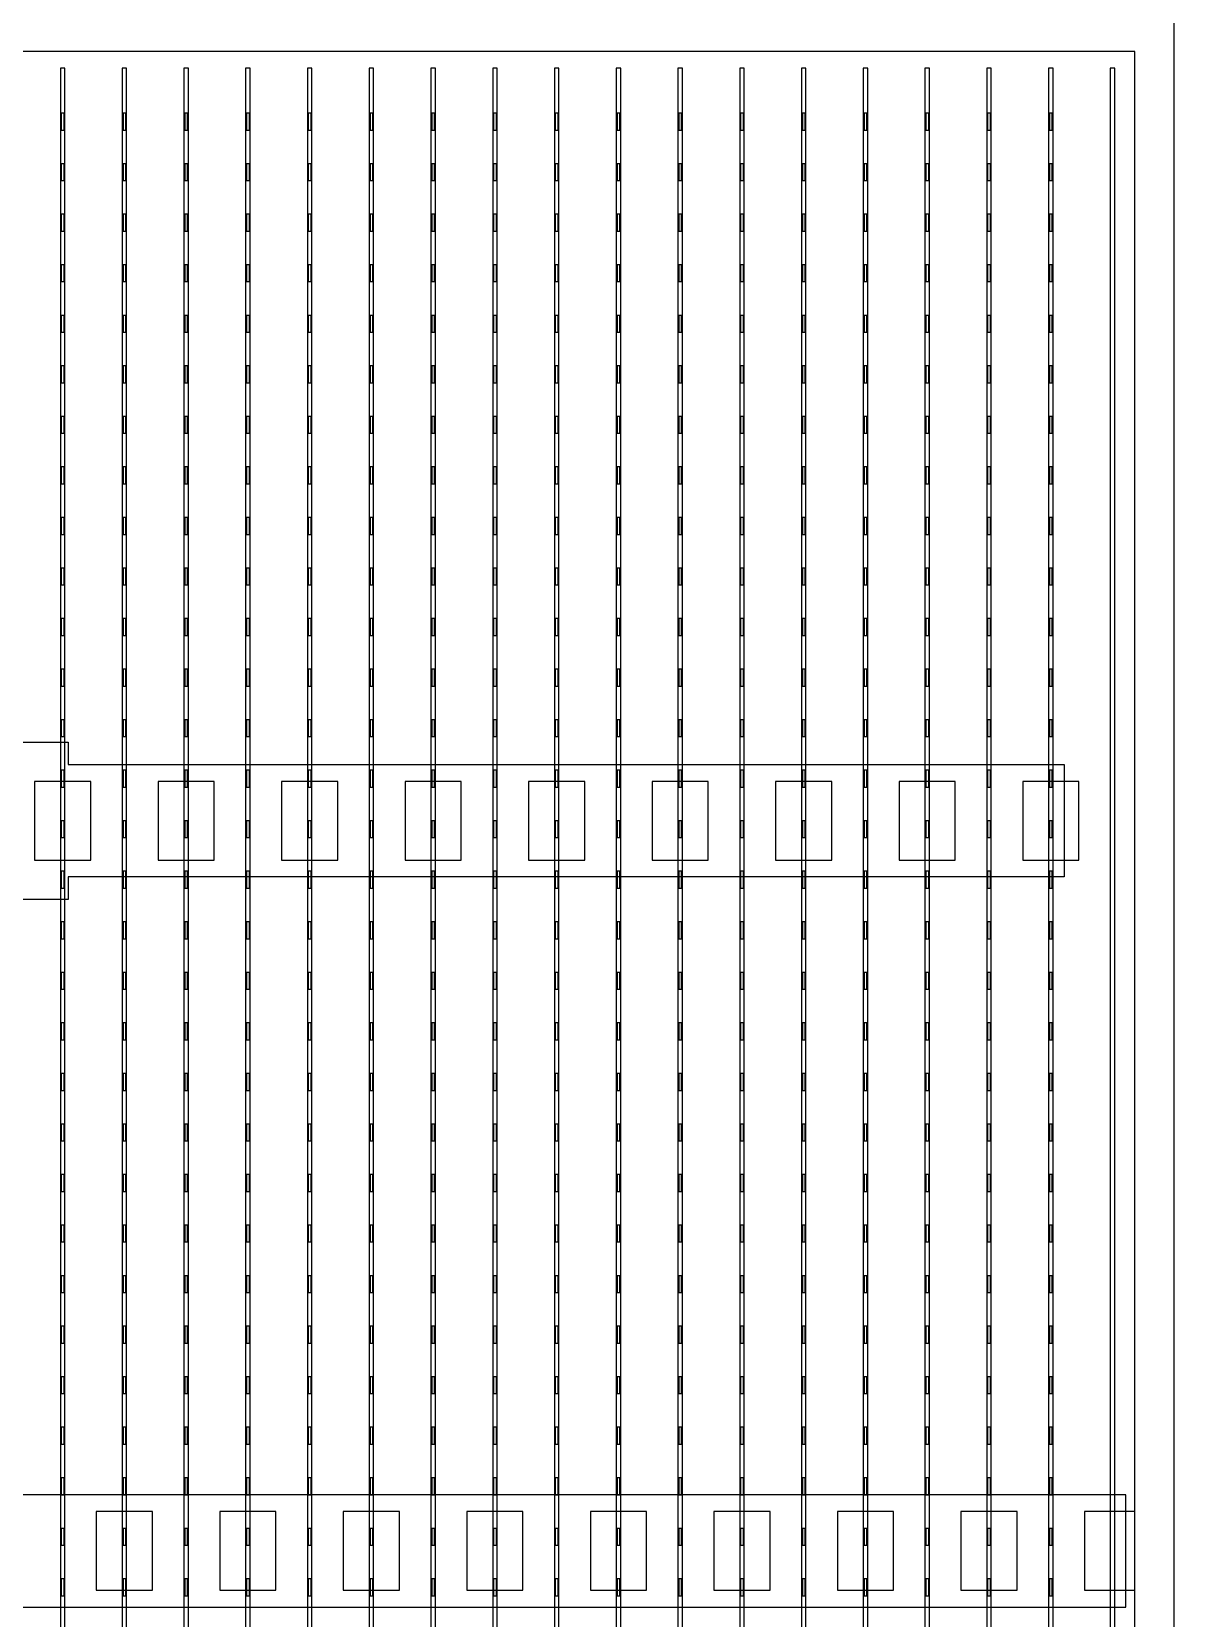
# Model space of a CAD drawing. Header units: millimetres. Extents: x -18 to 142, y -7 to 153.
# Drawn here: x 114.7 to 124.87, y 6.1 to 20.22 of the extents above; entities that cross this region are included whole.
import ezdxf

# ---------------------------------------------------------------- set-up
doc = ezdxf.new("R2010")
doc.units = ezdxf.units.MM
for name, color, linetype in [('BUSBARS', 3, 'Continuous'), ('CELLS', 5, 'Continuous'), ('CONTACT_PADS', 2, 'Continuous'), ('DICING', 4, 'Continuous'), ('FINGERS', 1, 'Continuous'), ('INSULATION', 2, 'Continuous')]:
    doc.layers.add(name, color=color, linetype=linetype)

msp = doc.modelspace()

# ---------------------------------------------------------------- linework, layer by layer
at = {"layer": 'BUSBARS'}
for points in [[(123.89, 13.7), (123.89, 12.7), (115.02, 12.7), (115.02, 12.5), (113.82, 12.5), (113.82, 12.7), (104.95, 12.7), (104.95, 13.7), (113.82, 13.7), (113.82, 13.9), (115.02, 13.9), (115.02, 13.7), (123.89, 13.7)], [(124.44, 6.2), (124.44, 7.2), (104.4, 7.2), (104.4, 6.2), (124.44, 6.2)]]:
    msp.add_lwpolyline(points, close=True, dxfattribs=at)
at = {"layer": 'CELLS'}
msp.add_lwpolyline([(124.87, -0.5), (124.87, 20.4), (103.97, 20.4), (103.97, -0.5), (124.87, -0.5)], close=True, dxfattribs=at)
at = {"layer": 'CONTACT_PADS'}
for points in [[(114.983, 19.35), (114.983, 19.5), (114.958, 19.5), (114.958, 19.35), (114.983, 19.35)], [(115.533, 19.35), (115.533, 19.5), (115.508, 19.5), (115.508, 19.35), (115.533, 19.35)], [(116.083, 19.35), (116.083, 19.5), (116.058, 19.5), (116.058, 19.35), (116.083, 19.35)], [(116.633, 19.35), (116.633, 19.5), (116.608, 19.5), (116.608, 19.35), (116.633, 19.35)], [(117.183, 19.35), (117.183, 19.5), (117.158, 19.5), (117.158, 19.35), (117.183, 19.35)], [(117.733, 19.35), (117.733, 19.5), (117.708, 19.5), (117.708, 19.35), (117.733, 19.35)], [(118.283, 19.35), (118.283, 19.5), (118.258, 19.5), (118.258, 19.35), (118.283, 19.35)], [(118.833, 19.35), (118.833, 19.5), (118.808, 19.5), (118.808, 19.35), (118.833, 19.35)], [(119.383, 19.35), (119.383, 19.5), (119.358, 19.5), (119.358, 19.35), (119.383, 19.35)], [(119.933, 19.35), (119.933, 19.5), (119.908, 19.5), (119.908, 19.35), (119.933, 19.35)], [(120.483, 19.35), (120.483, 19.5), (120.458, 19.5), (120.458, 19.35), (120.483, 19.35)], [(121.033, 19.35), (121.033, 19.5), (121.008, 19.5), (121.008, 19.35), (121.033, 19.35)], [(121.583, 19.35), (121.583, 19.5), (121.558, 19.5), (121.558, 19.35), (121.583, 19.35)], [(122.133, 19.35), (122.133, 19.5), (122.108, 19.5), (122.108, 19.35), (122.133, 19.35)], [(122.683, 19.35), (122.683, 19.5), (122.658, 19.5), (122.658, 19.35), (122.683, 19.35)], [(123.233, 19.35), (123.233, 19.5), (123.208, 19.5), (123.208, 19.35), (123.233, 19.35)], [(123.783, 19.35), (123.783, 19.5), (123.758, 19.5), (123.758, 19.35), (123.783, 19.35)], [(114.983, 18.9), (114.983, 19.05), (114.958, 19.05), (114.958, 18.9), (114.983, 18.9)], [(115.533, 18.9), (115.533, 19.05), (115.508, 19.05), (115.508, 18.9), (115.533, 18.9)], [(116.083, 18.9), (116.083, 19.05), (116.058, 19.05), (116.058, 18.9), (116.083, 18.9)], [(116.633, 18.9), (116.633, 19.05), (116.608, 19.05), (116.608, 18.9), (116.633, 18.9)], [(117.183, 18.9), (117.183, 19.05), (117.158, 19.05), (117.158, 18.9), (117.183, 18.9)], [(117.733, 18.9), (117.733, 19.05), (117.708, 19.05), (117.708, 18.9), (117.733, 18.9)], [(118.283, 18.9), (118.283, 19.05), (118.258, 19.05), (118.258, 18.9), (118.283, 18.9)], [(118.833, 18.9), (118.833, 19.05), (118.808, 19.05), (118.808, 18.9), (118.833, 18.9)], [(119.383, 18.9), (119.383, 19.05), (119.358, 19.05), (119.358, 18.9), (119.383, 18.9)], [(119.933, 18.9), (119.933, 19.05), (119.908, 19.05), (119.908, 18.9), (119.933, 18.9)], [(120.483, 18.9), (120.483, 19.05), (120.458, 19.05), (120.458, 18.9), (120.483, 18.9)], [(121.033, 18.9), (121.033, 19.05), (121.008, 19.05), (121.008, 18.9), (121.033, 18.9)], [(121.583, 18.9), (121.583, 19.05), (121.558, 19.05), (121.558, 18.9), (121.583, 18.9)], [(122.133, 18.9), (122.133, 19.05), (122.108, 19.05), (122.108, 18.9), (122.133, 18.9)], [(122.683, 18.9), (122.683, 19.05), (122.658, 19.05), (122.658, 18.9), (122.683, 18.9)], [(123.233, 18.9), (123.233, 19.05), (123.208, 19.05), (123.208, 18.9), (123.233, 18.9)], [(123.783, 18.9), (123.783, 19.05), (123.758, 19.05), (123.758, 18.9), (123.783, 18.9)], [(114.983, 18.45), (114.983, 18.6), (114.958, 18.6), (114.958, 18.45), (114.983, 18.45)], [(115.533, 18.45), (115.533, 18.6), (115.508, 18.6), (115.508, 18.45), (115.533, 18.45)], [(116.083, 18.45), (116.083, 18.6), (116.058, 18.6), (116.058, 18.45), (116.083, 18.45)], [(116.633, 18.45), (116.633, 18.6), (116.608, 18.6), (116.608, 18.45), (116.633, 18.45)], [(117.183, 18.45), (117.183, 18.6), (117.158, 18.6), (117.158, 18.45), (117.183, 18.45)], [(117.733, 18.45), (117.733, 18.6), (117.708, 18.6), (117.708, 18.45), (117.733, 18.45)], [(118.283, 18.45), (118.283, 18.6), (118.258, 18.6), (118.258, 18.45), (118.283, 18.45)], [(118.833, 18.45), (118.833, 18.6), (118.808, 18.6), (118.808, 18.45), (118.833, 18.45)], [(119.383, 18.45), (119.383, 18.6), (119.358, 18.6), (119.358, 18.45), (119.383, 18.45)], [(119.933, 18.45), (119.933, 18.6), (119.908, 18.6), (119.908, 18.45), (119.933, 18.45)], [(120.483, 18.45), (120.483, 18.6), (120.458, 18.6), (120.458, 18.45), (120.483, 18.45)], [(121.033, 18.45), (121.033, 18.6), (121.008, 18.6), (121.008, 18.45), (121.033, 18.45)], [(121.583, 18.45), (121.583, 18.6), (121.558, 18.6), (121.558, 18.45), (121.583, 18.45)], [(122.133, 18.45), (122.133, 18.6), (122.108, 18.6), (122.108, 18.45), (122.133, 18.45)], [(122.683, 18.45), (122.683, 18.6), (122.658, 18.6), (122.658, 18.45), (122.683, 18.45)], [(123.233, 18.45), (123.233, 18.6), (123.208, 18.6), (123.208, 18.45), (123.233, 18.45)], [(123.783, 18.45), (123.783, 18.6), (123.758, 18.6), (123.758, 18.45), (123.783, 18.45)], [(114.983, 18), (114.983, 18.15), (114.958, 18.15), (114.958, 18), (114.983, 18)], [(115.533, 18), (115.533, 18.15), (115.508, 18.15), (115.508, 18), (115.533, 18)], [(116.083, 18), (116.083, 18.15), (116.058, 18.15), (116.058, 18), (116.083, 18)], [(116.633, 18), (116.633, 18.15), (116.608, 18.15), (116.608, 18), (116.633, 18)], [(117.183, 18), (117.183, 18.15), (117.158, 18.15), (117.158, 18), (117.183, 18)], [(117.733, 18), (117.733, 18.15), (117.708, 18.15), (117.708, 18), (117.733, 18)], [(118.283, 18), (118.283, 18.15), (118.258, 18.15), (118.258, 18), (118.283, 18)], [(118.833, 18), (118.833, 18.15), (118.808, 18.15), (118.808, 18), (118.833, 18)], [(119.383, 18), (119.383, 18.15), (119.358, 18.15), (119.358, 18), (119.383, 18)], [(119.933, 18), (119.933, 18.15), (119.908, 18.15), (119.908, 18), (119.933, 18)], [(120.483, 18), (120.483, 18.15), (120.458, 18.15), (120.458, 18), (120.483, 18)], [(121.033, 18), (121.033, 18.15), (121.008, 18.15), (121.008, 18), (121.033, 18)], [(121.583, 18), (121.583, 18.15), (121.558, 18.15), (121.558, 18), (121.583, 18)], [(122.133, 18), (122.133, 18.15), (122.108, 18.15), (122.108, 18), (122.133, 18)], [(122.683, 18), (122.683, 18.15), (122.658, 18.15), (122.658, 18), (122.683, 18)], [(123.233, 18), (123.233, 18.15), (123.208, 18.15), (123.208, 18), (123.233, 18)], [(123.783, 18), (123.783, 18.15), (123.758, 18.15), (123.758, 18), (123.783, 18)], [(114.983, 17.55), (114.983, 17.7), (114.958, 17.7), (114.958, 17.55), (114.983, 17.55)], [(115.533, 17.55), (115.533, 17.7), (115.508, 17.7), (115.508, 17.55), (115.533, 17.55)], [(116.083, 17.55), (116.083, 17.7), (116.058, 17.7), (116.058, 17.55), (116.083, 17.55)], [(116.633, 17.55), (116.633, 17.7), (116.608, 17.7), (116.608, 17.55), (116.633, 17.55)], [(117.183, 17.55), (117.183, 17.7), (117.158, 17.7), (117.158, 17.55), (117.183, 17.55)], [(117.733, 17.55), (117.733, 17.7), (117.708, 17.7), (117.708, 17.55), (117.733, 17.55)], [(118.283, 17.55), (118.283, 17.7), (118.258, 17.7), (118.258, 17.55), (118.283, 17.55)], [(118.833, 17.55), (118.833, 17.7), (118.808, 17.7), (118.808, 17.55), (118.833, 17.55)], [(119.383, 17.55), (119.383, 17.7), (119.358, 17.7), (119.358, 17.55), (119.383, 17.55)], [(119.933, 17.55), (119.933, 17.7), (119.908, 17.7), (119.908, 17.55), (119.933, 17.55)], [(120.483, 17.55), (120.483, 17.7), (120.458, 17.7), (120.458, 17.55), (120.483, 17.55)], [(121.033, 17.55), (121.033, 17.7), (121.008, 17.7), (121.008, 17.55), (121.033, 17.55)], [(121.583, 17.55), (121.583, 17.7), (121.558, 17.7), (121.558, 17.55), (121.583, 17.55)], [(122.133, 17.55), (122.133, 17.7), (122.108, 17.7), (122.108, 17.55), (122.133, 17.55)], [(122.683, 17.55), (122.683, 17.7), (122.658, 17.7), (122.658, 17.55), (122.683, 17.55)], [(123.233, 17.55), (123.233, 17.7), (123.208, 17.7), (123.208, 17.55), (123.233, 17.55)], [(123.783, 17.55), (123.783, 17.7), (123.758, 17.7), (123.758, 17.55), (123.783, 17.55)], [(114.983, 17.1), (114.983, 17.25), (114.958, 17.25), (114.958, 17.1), (114.983, 17.1)], [(115.533, 17.1), (115.533, 17.25), (115.508, 17.25), (115.508, 17.1), (115.533, 17.1)], [(116.083, 17.1), (116.083, 17.25), (116.058, 17.25), (116.058, 17.1), (116.083, 17.1)], [(116.633, 17.1), (116.633, 17.25), (116.608, 17.25), (116.608, 17.1), (116.633, 17.1)], [(117.183, 17.1), (117.183, 17.25), (117.158, 17.25), (117.158, 17.1), (117.183, 17.1)], [(117.733, 17.1), (117.733, 17.25), (117.708, 17.25), (117.708, 17.1), (117.733, 17.1)], [(118.283, 17.1), (118.283, 17.25), (118.258, 17.25), (118.258, 17.1), (118.283, 17.1)], [(118.833, 17.1), (118.833, 17.25), (118.808, 17.25), (118.808, 17.1), (118.833, 17.1)], [(119.383, 17.1), (119.383, 17.25), (119.358, 17.25), (119.358, 17.1), (119.383, 17.1)], [(119.933, 17.1), (119.933, 17.25), (119.908, 17.25), (119.908, 17.1), (119.933, 17.1)], [(120.483, 17.1), (120.483, 17.25), (120.458, 17.25), (120.458, 17.1), (120.483, 17.1)], [(121.033, 17.1), (121.033, 17.25), (121.008, 17.25), (121.008, 17.1), (121.033, 17.1)], [(121.583, 17.1), (121.583, 17.25), (121.558, 17.25), (121.558, 17.1), (121.583, 17.1)], [(122.133, 17.1), (122.133, 17.25), (122.108, 17.25), (122.108, 17.1), (122.133, 17.1)], [(122.683, 17.1), (122.683, 17.25), (122.658, 17.25), (122.658, 17.1), (122.683, 17.1)], [(123.233, 17.1), (123.233, 17.25), (123.208, 17.25), (123.208, 17.1), (123.233, 17.1)], [(123.783, 17.1), (123.783, 17.25), (123.758, 17.25), (123.758, 17.1), (123.783, 17.1)], [(114.983, 16.65), (114.983, 16.8), (114.958, 16.8), (114.958, 16.65), (114.983, 16.65)], [(115.533, 16.65), (115.533, 16.8), (115.508, 16.8), (115.508, 16.65), (115.533, 16.65)], [(116.083, 16.65), (116.083, 16.8), (116.058, 16.8), (116.058, 16.65), (116.083, 16.65)], [(116.633, 16.65), (116.633, 16.8), (116.608, 16.8), (116.608, 16.65), (116.633, 16.65)], [(117.183, 16.65), (117.183, 16.8), (117.158, 16.8), (117.158, 16.65), (117.183, 16.65)], [(117.733, 16.65), (117.733, 16.8), (117.708, 16.8), (117.708, 16.65), (117.733, 16.65)], [(118.283, 16.65), (118.283, 16.8), (118.258, 16.8), (118.258, 16.65), (118.283, 16.65)], [(118.833, 16.65), (118.833, 16.8), (118.808, 16.8), (118.808, 16.65), (118.833, 16.65)], [(119.383, 16.65), (119.383, 16.8), (119.358, 16.8), (119.358, 16.65), (119.383, 16.65)], [(119.933, 16.65), (119.933, 16.8), (119.908, 16.8), (119.908, 16.65), (119.933, 16.65)], [(120.483, 16.65), (120.483, 16.8), (120.458, 16.8), (120.458, 16.65), (120.483, 16.65)], [(121.033, 16.65), (121.033, 16.8), (121.008, 16.8), (121.008, 16.65), (121.033, 16.65)], [(121.583, 16.65), (121.583, 16.8), (121.558, 16.8), (121.558, 16.65), (121.583, 16.65)], [(122.133, 16.65), (122.133, 16.8), (122.108, 16.8), (122.108, 16.65), (122.133, 16.65)], [(122.683, 16.65), (122.683, 16.8), (122.658, 16.8), (122.658, 16.65), (122.683, 16.65)], [(123.233, 16.65), (123.233, 16.8), (123.208, 16.8), (123.208, 16.65), (123.233, 16.65)], [(123.783, 16.65), (123.783, 16.8), (123.758, 16.8), (123.758, 16.65), (123.783, 16.65)], [(114.983, 16.2), (114.983, 16.35), (114.958, 16.35), (114.958, 16.2), (114.983, 16.2)], [(115.533, 16.2), (115.533, 16.35), (115.508, 16.35), (115.508, 16.2), (115.533, 16.2)], [(116.083, 16.2), (116.083, 16.35), (116.058, 16.35), (116.058, 16.2), (116.083, 16.2)], [(116.633, 16.2), (116.633, 16.35), (116.608, 16.35), (116.608, 16.2), (116.633, 16.2)], [(117.183, 16.2), (117.183, 16.35), (117.158, 16.35), (117.158, 16.2), (117.183, 16.2)], [(117.733, 16.2), (117.733, 16.35), (117.708, 16.35), (117.708, 16.2), (117.733, 16.2)], [(118.283, 16.2), (118.283, 16.35), (118.258, 16.35), (118.258, 16.2), (118.283, 16.2)], [(118.833, 16.2), (118.833, 16.35), (118.808, 16.35), (118.808, 16.2), (118.833, 16.2)], [(119.383, 16.2), (119.383, 16.35), (119.358, 16.35), (119.358, 16.2), (119.383, 16.2)], [(119.933, 16.2), (119.933, 16.35), (119.908, 16.35), (119.908, 16.2), (119.933, 16.2)], [(120.483, 16.2), (120.483, 16.35), (120.458, 16.35), (120.458, 16.2), (120.483, 16.2)], [(121.033, 16.2), (121.033, 16.35), (121.008, 16.35), (121.008, 16.2), (121.033, 16.2)], [(121.583, 16.2), (121.583, 16.35), (121.558, 16.35), (121.558, 16.2), (121.583, 16.2)], [(122.133, 16.2), (122.133, 16.35), (122.108, 16.35), (122.108, 16.2), (122.133, 16.2)], [(122.683, 16.2), (122.683, 16.35), (122.658, 16.35), (122.658, 16.2), (122.683, 16.2)], [(123.233, 16.2), (123.233, 16.35), (123.208, 16.35), (123.208, 16.2), (123.233, 16.2)], [(123.783, 16.2), (123.783, 16.35), (123.758, 16.35), (123.758, 16.2), (123.783, 16.2)], [(114.983, 15.75), (114.983, 15.9), (114.958, 15.9), (114.958, 15.75), (114.983, 15.75)], [(115.533, 15.75), (115.533, 15.9), (115.508, 15.9), (115.508, 15.75), (115.533, 15.75)], [(116.083, 15.75), (116.083, 15.9), (116.058, 15.9), (116.058, 15.75), (116.083, 15.75)], [(116.633, 15.75), (116.633, 15.9), (116.608, 15.9), (116.608, 15.75), (116.633, 15.75)], [(117.183, 15.75), (117.183, 15.9), (117.158, 15.9), (117.158, 15.75), (117.183, 15.75)], [(117.733, 15.75), (117.733, 15.9), (117.708, 15.9), (117.708, 15.75), (117.733, 15.75)], [(118.283, 15.75), (118.283, 15.9), (118.258, 15.9), (118.258, 15.75), (118.283, 15.75)], [(118.833, 15.75), (118.833, 15.9), (118.808, 15.9), (118.808, 15.75), (118.833, 15.75)], [(119.383, 15.75), (119.383, 15.9), (119.358, 15.9), (119.358, 15.75), (119.383, 15.75)], [(119.933, 15.75), (119.933, 15.9), (119.908, 15.9), (119.908, 15.75), (119.933, 15.75)], [(120.483, 15.75), (120.483, 15.9), (120.458, 15.9), (120.458, 15.75), (120.483, 15.75)], [(121.033, 15.75), (121.033, 15.9), (121.008, 15.9), (121.008, 15.75), (121.033, 15.75)], [(121.583, 15.75), (121.583, 15.9), (121.558, 15.9), (121.558, 15.75), (121.583, 15.75)], [(122.133, 15.75), (122.133, 15.9), (122.108, 15.9), (122.108, 15.75), (122.133, 15.75)], [(122.683, 15.75), (122.683, 15.9), (122.658, 15.9), (122.658, 15.75), (122.683, 15.75)], [(123.233, 15.75), (123.233, 15.9), (123.208, 15.9), (123.208, 15.75), (123.233, 15.75)], [(123.783, 15.75), (123.783, 15.9), (123.758, 15.9), (123.758, 15.75), (123.783, 15.75)], [(114.983, 15.3), (114.983, 15.45), (114.958, 15.45), (114.958, 15.3), (114.983, 15.3)], [(115.533, 15.3), (115.533, 15.45), (115.508, 15.45), (115.508, 15.3), (115.533, 15.3)], [(116.083, 15.3), (116.083, 15.45), (116.058, 15.45), (116.058, 15.3), (116.083, 15.3)], [(116.633, 15.3), (116.633, 15.45), (116.608, 15.45), (116.608, 15.3), (116.633, 15.3)], [(117.183, 15.3), (117.183, 15.45), (117.158, 15.45), (117.158, 15.3), (117.183, 15.3)], [(117.733, 15.3), (117.733, 15.45), (117.708, 15.45), (117.708, 15.3), (117.733, 15.3)], [(118.283, 15.3), (118.283, 15.45), (118.258, 15.45), (118.258, 15.3), (118.283, 15.3)], [(118.833, 15.3), (118.833, 15.45), (118.808, 15.45), (118.808, 15.3), (118.833, 15.3)], [(119.383, 15.3), (119.383, 15.45), (119.358, 15.45), (119.358, 15.3), (119.383, 15.3)], [(119.933, 15.3), (119.933, 15.45), (119.908, 15.45), (119.908, 15.3), (119.933, 15.3)], [(120.483, 15.3), (120.483, 15.45), (120.458, 15.45), (120.458, 15.3), (120.483, 15.3)], [(121.033, 15.3), (121.033, 15.45), (121.008, 15.45), (121.008, 15.3), (121.033, 15.3)], [(121.583, 15.3), (121.583, 15.45), (121.558, 15.45), (121.558, 15.3), (121.583, 15.3)], [(122.133, 15.3), (122.133, 15.45), (122.108, 15.45), (122.108, 15.3), (122.133, 15.3)], [(122.683, 15.3), (122.683, 15.45), (122.658, 15.45), (122.658, 15.3), (122.683, 15.3)], [(123.233, 15.3), (123.233, 15.45), (123.208, 15.45), (123.208, 15.3), (123.233, 15.3)], [(123.783, 15.3), (123.783, 15.45), (123.758, 15.45), (123.758, 15.3), (123.783, 15.3)], [(114.983, 14.85), (114.983, 15), (114.958, 15), (114.958, 14.85), (114.983, 14.85)], [(115.533, 14.85), (115.533, 15), (115.508, 15), (115.508, 14.85), (115.533, 14.85)], [(116.083, 14.85), (116.083, 15), (116.058, 15), (116.058, 14.85), (116.083, 14.85)], [(116.633, 14.85), (116.633, 15), (116.608, 15), (116.608, 14.85), (116.633, 14.85)], [(117.183, 14.85), (117.183, 15), (117.158, 15), (117.158, 14.85), (117.183, 14.85)], [(117.733, 14.85), (117.733, 15), (117.708, 15), (117.708, 14.85), (117.733, 14.85)], [(118.283, 14.85), (118.283, 15), (118.258, 15), (118.258, 14.85), (118.283, 14.85)], [(118.833, 14.85), (118.833, 15), (118.808, 15), (118.808, 14.85), (118.833, 14.85)], [(119.383, 14.85), (119.383, 15), (119.358, 15), (119.358, 14.85), (119.383, 14.85)], [(119.933, 14.85), (119.933, 15), (119.908, 15), (119.908, 14.85), (119.933, 14.85)], [(120.483, 14.85), (120.483, 15), (120.458, 15), (120.458, 14.85), (120.483, 14.85)], [(121.033, 14.85), (121.033, 15), (121.008, 15), (121.008, 14.85), (121.033, 14.85)], [(121.583, 14.85), (121.583, 15), (121.558, 15), (121.558, 14.85), (121.583, 14.85)], [(122.133, 14.85), (122.133, 15), (122.108, 15), (122.108, 14.85), (122.133, 14.85)], [(122.683, 14.85), (122.683, 15), (122.658, 15), (122.658, 14.85), (122.683, 14.85)], [(123.233, 14.85), (123.233, 15), (123.208, 15), (123.208, 14.85), (123.233, 14.85)], [(123.783, 14.85), (123.783, 15), (123.758, 15), (123.758, 14.85), (123.783, 14.85)], [(114.983, 14.4), (114.983, 14.55), (114.958, 14.55), (114.958, 14.4), (114.983, 14.4)], [(115.533, 14.4), (115.533, 14.55), (115.508, 14.55), (115.508, 14.4), (115.533, 14.4)], [(116.083, 14.4), (116.083, 14.55), (116.058, 14.55), (116.058, 14.4), (116.083, 14.4)], [(116.633, 14.4), (116.633, 14.55), (116.608, 14.55), (116.608, 14.4), (116.633, 14.4)], [(117.183, 14.4), (117.183, 14.55), (117.158, 14.55), (117.158, 14.4), (117.183, 14.4)], [(117.733, 14.4), (117.733, 14.55), (117.708, 14.55), (117.708, 14.4), (117.733, 14.4)], [(118.283, 14.4), (118.283, 14.55), (118.258, 14.55), (118.258, 14.4), (118.283, 14.4)], [(118.833, 14.4), (118.833, 14.55), (118.808, 14.55), (118.808, 14.4), (118.833, 14.4)], [(119.383, 14.4), (119.383, 14.55), (119.358, 14.55), (119.358, 14.4), (119.383, 14.4)], [(119.933, 14.4), (119.933, 14.55), (119.908, 14.55), (119.908, 14.4), (119.933, 14.4)], [(120.483, 14.4), (120.483, 14.55), (120.458, 14.55), (120.458, 14.4), (120.483, 14.4)], [(121.033, 14.4), (121.033, 14.55), (121.008, 14.55), (121.008, 14.4), (121.033, 14.4)], [(121.583, 14.4), (121.583, 14.55), (121.558, 14.55), (121.558, 14.4), (121.583, 14.4)], [(122.133, 14.4), (122.133, 14.55), (122.108, 14.55), (122.108, 14.4), (122.133, 14.4)], [(122.683, 14.4), (122.683, 14.55), (122.658, 14.55), (122.658, 14.4), (122.683, 14.4)], [(123.233, 14.4), (123.233, 14.55), (123.208, 14.55), (123.208, 14.4), (123.233, 14.4)], [(123.783, 14.4), (123.783, 14.55), (123.758, 14.55), (123.758, 14.4), (123.783, 14.4)], [(114.983, 13.95), (114.983, 14.1), (114.958, 14.1), (114.958, 13.95), (114.983, 13.95)], [(115.533, 13.95), (115.533, 14.1), (115.508, 14.1), (115.508, 13.95), (115.533, 13.95)], [(116.083, 13.95), (116.083, 14.1), (116.058, 14.1), (116.058, 13.95), (116.083, 13.95)], [(116.633, 13.95), (116.633, 14.1), (116.608, 14.1), (116.608, 13.95), (116.633, 13.95)], [(117.183, 13.95), (117.183, 14.1), (117.158, 14.1), (117.158, 13.95), (117.183, 13.95)], [(117.733, 13.95), (117.733, 14.1), (117.708, 14.1), (117.708, 13.95), (117.733, 13.95)], [(118.283, 13.95), (118.283, 14.1), (118.258, 14.1), (118.258, 13.95), (118.283, 13.95)], [(118.833, 13.95), (118.833, 14.1), (118.808, 14.1), (118.808, 13.95), (118.833, 13.95)], [(119.383, 13.95), (119.383, 14.1), (119.358, 14.1), (119.358, 13.95), (119.383, 13.95)], [(119.933, 13.95), (119.933, 14.1), (119.908, 14.1), (119.908, 13.95), (119.933, 13.95)], [(120.483, 13.95), (120.483, 14.1), (120.458, 14.1), (120.458, 13.95), (120.483, 13.95)], [(121.033, 13.95), (121.033, 14.1), (121.008, 14.1), (121.008, 13.95), (121.033, 13.95)], [(121.583, 13.95), (121.583, 14.1), (121.558, 14.1), (121.558, 13.95), (121.583, 13.95)], [(122.133, 13.95), (122.133, 14.1), (122.108, 14.1), (122.108, 13.95), (122.133, 13.95)], [(122.683, 13.95), (122.683, 14.1), (122.658, 14.1), (122.658, 13.95), (122.683, 13.95)], [(123.233, 13.95), (123.233, 14.1), (123.208, 14.1), (123.208, 13.95), (123.233, 13.95)], [(123.783, 13.95), (123.783, 14.1), (123.758, 14.1), (123.758, 13.95), (123.783, 13.95)], [(114.983, 13.5), (114.983, 13.65), (114.958, 13.65), (114.958, 13.5), (114.983, 13.5)], [(115.533, 13.5), (115.533, 13.65), (115.508, 13.65), (115.508, 13.5), (115.533, 13.5)], [(116.083, 13.5), (116.083, 13.65), (116.058, 13.65), (116.058, 13.5), (116.083, 13.5)], [(116.633, 13.5), (116.633, 13.65), (116.608, 13.65), (116.608, 13.5), (116.633, 13.5)], [(117.183, 13.5), (117.183, 13.65), (117.158, 13.65), (117.158, 13.5), (117.183, 13.5)], [(117.733, 13.5), (117.733, 13.65), (117.708, 13.65), (117.708, 13.5), (117.733, 13.5)], [(118.283, 13.5), (118.283, 13.65), (118.258, 13.65), (118.258, 13.5), (118.283, 13.5)], [(118.833, 13.5), (118.833, 13.65), (118.808, 13.65), (118.808, 13.5), (118.833, 13.5)], [(119.383, 13.5), (119.383, 13.65), (119.358, 13.65), (119.358, 13.5), (119.383, 13.5)], [(119.933, 13.5), (119.933, 13.65), (119.908, 13.65), (119.908, 13.5), (119.933, 13.5)], [(120.483, 13.5), (120.483, 13.65), (120.458, 13.65), (120.458, 13.5), (120.483, 13.5)], [(121.033, 13.5), (121.033, 13.65), (121.008, 13.65), (121.008, 13.5), (121.033, 13.5)], [(121.583, 13.5), (121.583, 13.65), (121.558, 13.65), (121.558, 13.5), (121.583, 13.5)], [(122.133, 13.5), (122.133, 13.65), (122.108, 13.65), (122.108, 13.5), (122.133, 13.5)], [(122.683, 13.5), (122.683, 13.65), (122.658, 13.65), (122.658, 13.5), (122.683, 13.5)], [(123.233, 13.5), (123.233, 13.65), (123.208, 13.65), (123.208, 13.5), (123.233, 13.5)], [(123.783, 13.5), (123.783, 13.65), (123.758, 13.65), (123.758, 13.5), (123.783, 13.5)], [(114.983, 13.05), (114.983, 13.2), (114.958, 13.2), (114.958, 13.05), (114.983, 13.05)], [(115.533, 13.05), (115.533, 13.2), (115.508, 13.2), (115.508, 13.05), (115.533, 13.05)], [(116.083, 13.05), (116.083, 13.2), (116.058, 13.2), (116.058, 13.05), (116.083, 13.05)], [(116.633, 13.05), (116.633, 13.2), (116.608, 13.2), (116.608, 13.05), (116.633, 13.05)], [(117.183, 13.05), (117.183, 13.2), (117.158, 13.2), (117.158, 13.05), (117.183, 13.05)], [(117.733, 13.05), (117.733, 13.2), (117.708, 13.2), (117.708, 13.05), (117.733, 13.05)], [(118.283, 13.05), (118.283, 13.2), (118.258, 13.2), (118.258, 13.05), (118.283, 13.05)], [(118.833, 13.05), (118.833, 13.2), (118.808, 13.2), (118.808, 13.05), (118.833, 13.05)], [(119.383, 13.05), (119.383, 13.2), (119.358, 13.2), (119.358, 13.05), (119.383, 13.05)], [(119.933, 13.05), (119.933, 13.2), (119.908, 13.2), (119.908, 13.05), (119.933, 13.05)], [(120.483, 13.05), (120.483, 13.2), (120.458, 13.2), (120.458, 13.05), (120.483, 13.05)], [(121.033, 13.05), (121.033, 13.2), (121.008, 13.2), (121.008, 13.05), (121.033, 13.05)], [(121.583, 13.05), (121.583, 13.2), (121.558, 13.2), (121.558, 13.05), (121.583, 13.05)], [(122.133, 13.05), (122.133, 13.2), (122.108, 13.2), (122.108, 13.05), (122.133, 13.05)], [(122.683, 13.05), (122.683, 13.2), (122.658, 13.2), (122.658, 13.05), (122.683, 13.05)], [(123.233, 13.05), (123.233, 13.2), (123.208, 13.2), (123.208, 13.05), (123.233, 13.05)], [(123.783, 13.05), (123.783, 13.2), (123.758, 13.2), (123.758, 13.05), (123.783, 13.05)], [(114.983, 12.6), (114.983, 12.75), (114.958, 12.75), (114.958, 12.6), (114.983, 12.6)], [(115.533, 12.6), (115.533, 12.75), (115.508, 12.75), (115.508, 12.6), (115.533, 12.6)], [(116.083, 12.6), (116.083, 12.75), (116.058, 12.75), (116.058, 12.6), (116.083, 12.6)], [(116.633, 12.6), (116.633, 12.75), (116.608, 12.75), (116.608, 12.6), (116.633, 12.6)], [(117.183, 12.6), (117.183, 12.75), (117.158, 12.75), (117.158, 12.6), (117.183, 12.6)], [(117.733, 12.6), (117.733, 12.75), (117.708, 12.75), (117.708, 12.6), (117.733, 12.6)], [(118.283, 12.6), (118.283, 12.75), (118.258, 12.75), (118.258, 12.6), (118.283, 12.6)], [(118.833, 12.6), (118.833, 12.75), (118.808, 12.75), (118.808, 12.6), (118.833, 12.6)], [(119.383, 12.6), (119.383, 12.75), (119.358, 12.75), (119.358, 12.6), (119.383, 12.6)], [(119.933, 12.6), (119.933, 12.75), (119.908, 12.75), (119.908, 12.6), (119.933, 12.6)], [(120.483, 12.6), (120.483, 12.75), (120.458, 12.75), (120.458, 12.6), (120.483, 12.6)], [(121.033, 12.6), (121.033, 12.75), (121.008, 12.75), (121.008, 12.6), (121.033, 12.6)], [(121.583, 12.6), (121.583, 12.75), (121.558, 12.75), (121.558, 12.6), (121.583, 12.6)], [(122.133, 12.6), (122.133, 12.75), (122.108, 12.75), (122.108, 12.6), (122.133, 12.6)], [(122.683, 12.6), (122.683, 12.75), (122.658, 12.75), (122.658, 12.6), (122.683, 12.6)], [(123.233, 12.6), (123.233, 12.75), (123.208, 12.75), (123.208, 12.6), (123.233, 12.6)], [(123.783, 12.6), (123.783, 12.75), (123.758, 12.75), (123.758, 12.6), (123.783, 12.6)], [(114.983, 12.15), (114.983, 12.3), (114.958, 12.3), (114.958, 12.15), (114.983, 12.15)], [(115.533, 12.15), (115.533, 12.3), (115.508, 12.3), (115.508, 12.15), (115.533, 12.15)], [(116.083, 12.15), (116.083, 12.3), (116.058, 12.3), (116.058, 12.15), (116.083, 12.15)], [(116.633, 12.15), (116.633, 12.3), (116.608, 12.3), (116.608, 12.15), (116.633, 12.15)], [(117.183, 12.15), (117.183, 12.3), (117.158, 12.3), (117.158, 12.15), (117.183, 12.15)], [(117.733, 12.15), (117.733, 12.3), (117.708, 12.3), (117.708, 12.15), (117.733, 12.15)], [(118.283, 12.15), (118.283, 12.3), (118.258, 12.3), (118.258, 12.15), (118.283, 12.15)], [(118.833, 12.15), (118.833, 12.3), (118.808, 12.3), (118.808, 12.15), (118.833, 12.15)], [(119.383, 12.15), (119.383, 12.3), (119.358, 12.3), (119.358, 12.15), (119.383, 12.15)], [(119.933, 12.15), (119.933, 12.3), (119.908, 12.3), (119.908, 12.15), (119.933, 12.15)], [(120.483, 12.15), (120.483, 12.3), (120.458, 12.3), (120.458, 12.15), (120.483, 12.15)], [(121.033, 12.15), (121.033, 12.3), (121.008, 12.3), (121.008, 12.15), (121.033, 12.15)], [(121.583, 12.15), (121.583, 12.3), (121.558, 12.3), (121.558, 12.15), (121.583, 12.15)], [(122.133, 12.15), (122.133, 12.3), (122.108, 12.3), (122.108, 12.15), (122.133, 12.15)], [(122.683, 12.15), (122.683, 12.3), (122.658, 12.3), (122.658, 12.15), (122.683, 12.15)], [(123.233, 12.15), (123.233, 12.3), (123.208, 12.3), (123.208, 12.15), (123.233, 12.15)], [(123.783, 12.15), (123.783, 12.3), (123.758, 12.3), (123.758, 12.15), (123.783, 12.15)], [(114.983, 11.7), (114.983, 11.85), (114.958, 11.85), (114.958, 11.7), (114.983, 11.7)], [(115.533, 11.7), (115.533, 11.85), (115.508, 11.85), (115.508, 11.7), (115.533, 11.7)], [(116.083, 11.7), (116.083, 11.85), (116.058, 11.85), (116.058, 11.7), (116.083, 11.7)], [(116.633, 11.7), (116.633, 11.85), (116.608, 11.85), (116.608, 11.7), (116.633, 11.7)], [(117.183, 11.7), (117.183, 11.85), (117.158, 11.85), (117.158, 11.7), (117.183, 11.7)], [(117.733, 11.7), (117.733, 11.85), (117.708, 11.85), (117.708, 11.7), (117.733, 11.7)], [(118.283, 11.7), (118.283, 11.85), (118.258, 11.85), (118.258, 11.7), (118.283, 11.7)], [(118.833, 11.7), (118.833, 11.85), (118.808, 11.85), (118.808, 11.7), (118.833, 11.7)], [(119.383, 11.7), (119.383, 11.85), (119.358, 11.85), (119.358, 11.7), (119.383, 11.7)], [(119.933, 11.7), (119.933, 11.85), (119.908, 11.85), (119.908, 11.7), (119.933, 11.7)], [(120.483, 11.7), (120.483, 11.85), (120.458, 11.85), (120.458, 11.7), (120.483, 11.7)], [(121.033, 11.7), (121.033, 11.85), (121.008, 11.85), (121.008, 11.7), (121.033, 11.7)], [(121.583, 11.7), (121.583, 11.85), (121.558, 11.85), (121.558, 11.7), (121.583, 11.7)], [(122.133, 11.7), (122.133, 11.85), (122.108, 11.85), (122.108, 11.7), (122.133, 11.7)], [(122.683, 11.7), (122.683, 11.85), (122.658, 11.85), (122.658, 11.7), (122.683, 11.7)], [(123.233, 11.7), (123.233, 11.85), (123.208, 11.85), (123.208, 11.7), (123.233, 11.7)], [(123.783, 11.7), (123.783, 11.85), (123.758, 11.85), (123.758, 11.7), (123.783, 11.7)], [(114.983, 11.25), (114.983, 11.4), (114.958, 11.4), (114.958, 11.25), (114.983, 11.25)], [(115.533, 11.25), (115.533, 11.4), (115.508, 11.4), (115.508, 11.25), (115.533, 11.25)], [(116.083, 11.25), (116.083, 11.4), (116.058, 11.4), (116.058, 11.25), (116.083, 11.25)], [(116.633, 11.25), (116.633, 11.4), (116.608, 11.4), (116.608, 11.25), (116.633, 11.25)], [(117.183, 11.25), (117.183, 11.4), (117.158, 11.4), (117.158, 11.25), (117.183, 11.25)], [(117.733, 11.25), (117.733, 11.4), (117.708, 11.4), (117.708, 11.25), (117.733, 11.25)], [(118.283, 11.25), (118.283, 11.4), (118.258, 11.4), (118.258, 11.25), (118.283, 11.25)], [(118.833, 11.25), (118.833, 11.4), (118.808, 11.4), (118.808, 11.25), (118.833, 11.25)], [(119.383, 11.25), (119.383, 11.4), (119.358, 11.4), (119.358, 11.25), (119.383, 11.25)], [(119.933, 11.25), (119.933, 11.4), (119.908, 11.4), (119.908, 11.25), (119.933, 11.25)], [(120.483, 11.25), (120.483, 11.4), (120.458, 11.4), (120.458, 11.25), (120.483, 11.25)], [(121.033, 11.25), (121.033, 11.4), (121.008, 11.4), (121.008, 11.25), (121.033, 11.25)], [(121.583, 11.25), (121.583, 11.4), (121.558, 11.4), (121.558, 11.25), (121.583, 11.25)], [(122.133, 11.25), (122.133, 11.4), (122.108, 11.4), (122.108, 11.25), (122.133, 11.25)], [(122.683, 11.25), (122.683, 11.4), (122.658, 11.4), (122.658, 11.25), (122.683, 11.25)], [(123.233, 11.25), (123.233, 11.4), (123.208, 11.4), (123.208, 11.25), (123.233, 11.25)], [(123.783, 11.25), (123.783, 11.4), (123.758, 11.4), (123.758, 11.25), (123.783, 11.25)], [(114.983, 10.8), (114.983, 10.95), (114.958, 10.95), (114.958, 10.8), (114.983, 10.8)], [(115.533, 10.8), (115.533, 10.95), (115.508, 10.95), (115.508, 10.8), (115.533, 10.8)], [(116.083, 10.8), (116.083, 10.95), (116.058, 10.95), (116.058, 10.8), (116.083, 10.8)], [(116.633, 10.8), (116.633, 10.95), (116.608, 10.95), (116.608, 10.8), (116.633, 10.8)], [(117.183, 10.8), (117.183, 10.95), (117.158, 10.95), (117.158, 10.8), (117.183, 10.8)], [(117.733, 10.8), (117.733, 10.95), (117.708, 10.95), (117.708, 10.8), (117.733, 10.8)], [(118.283, 10.8), (118.283, 10.95), (118.258, 10.95), (118.258, 10.8), (118.283, 10.8)], [(118.833, 10.8), (118.833, 10.95), (118.808, 10.95), (118.808, 10.8), (118.833, 10.8)], [(119.383, 10.8), (119.383, 10.95), (119.358, 10.95), (119.358, 10.8), (119.383, 10.8)], [(119.933, 10.8), (119.933, 10.95), (119.908, 10.95), (119.908, 10.8), (119.933, 10.8)], [(120.483, 10.8), (120.483, 10.95), (120.458, 10.95), (120.458, 10.8), (120.483, 10.8)], [(121.033, 10.8), (121.033, 10.95), (121.008, 10.95), (121.008, 10.8), (121.033, 10.8)], [(121.583, 10.8), (121.583, 10.95), (121.558, 10.95), (121.558, 10.8), (121.583, 10.8)], [(122.133, 10.8), (122.133, 10.95), (122.108, 10.95), (122.108, 10.8), (122.133, 10.8)], [(122.683, 10.8), (122.683, 10.95), (122.658, 10.95), (122.658, 10.8), (122.683, 10.8)], [(123.233, 10.8), (123.233, 10.95), (123.208, 10.95), (123.208, 10.8), (123.233, 10.8)], [(123.783, 10.8), (123.783, 10.95), (123.758, 10.95), (123.758, 10.8), (123.783, 10.8)], [(114.983, 10.35), (114.983, 10.5), (114.958, 10.5), (114.958, 10.35), (114.983, 10.35)], [(115.533, 10.35), (115.533, 10.5), (115.508, 10.5), (115.508, 10.35), (115.533, 10.35)], [(116.083, 10.35), (116.083, 10.5), (116.058, 10.5), (116.058, 10.35), (116.083, 10.35)], [(116.633, 10.35), (116.633, 10.5), (116.608, 10.5), (116.608, 10.35), (116.633, 10.35)], [(117.183, 10.35), (117.183, 10.5), (117.158, 10.5), (117.158, 10.35), (117.183, 10.35)], [(117.733, 10.35), (117.733, 10.5), (117.708, 10.5), (117.708, 10.35), (117.733, 10.35)], [(118.283, 10.35), (118.283, 10.5), (118.258, 10.5), (118.258, 10.35), (118.283, 10.35)], [(118.833, 10.35), (118.833, 10.5), (118.808, 10.5), (118.808, 10.35), (118.833, 10.35)], [(119.383, 10.35), (119.383, 10.5), (119.358, 10.5), (119.358, 10.35), (119.383, 10.35)], [(119.933, 10.35), (119.933, 10.5), (119.908, 10.5), (119.908, 10.35), (119.933, 10.35)], [(120.483, 10.35), (120.483, 10.5), (120.458, 10.5), (120.458, 10.35), (120.483, 10.35)], [(121.033, 10.35), (121.033, 10.5), (121.008, 10.5), (121.008, 10.35), (121.033, 10.35)], [(121.583, 10.35), (121.583, 10.5), (121.558, 10.5), (121.558, 10.35), (121.583, 10.35)], [(122.133, 10.35), (122.133, 10.5), (122.108, 10.5), (122.108, 10.35), (122.133, 10.35)], [(122.683, 10.35), (122.683, 10.5), (122.658, 10.5), (122.658, 10.35), (122.683, 10.35)], [(123.233, 10.35), (123.233, 10.5), (123.208, 10.5), (123.208, 10.35), (123.233, 10.35)], [(123.783, 10.35), (123.783, 10.5), (123.758, 10.5), (123.758, 10.35), (123.783, 10.35)], [(114.983, 9.9), (114.983, 10.05), (114.958, 10.05), (114.958, 9.9), (114.983, 9.9)], [(115.533, 9.9), (115.533, 10.05), (115.508, 10.05), (115.508, 9.9), (115.533, 9.9)], [(116.083, 9.9), (116.083, 10.05), (116.058, 10.05), (116.058, 9.9), (116.083, 9.9)], [(116.633, 9.9), (116.633, 10.05), (116.608, 10.05), (116.608, 9.9), (116.633, 9.9)], [(117.183, 9.9), (117.183, 10.05), (117.158, 10.05), (117.158, 9.9), (117.183, 9.9)], [(117.733, 9.9), (117.733, 10.05), (117.708, 10.05), (117.708, 9.9), (117.733, 9.9)], [(118.283, 9.9), (118.283, 10.05), (118.258, 10.05), (118.258, 9.9), (118.283, 9.9)], [(118.833, 9.9), (118.833, 10.05), (118.808, 10.05), (118.808, 9.9), (118.833, 9.9)], [(119.383, 9.9), (119.383, 10.05), (119.358, 10.05), (119.358, 9.9), (119.383, 9.9)], [(119.933, 9.9), (119.933, 10.05), (119.908, 10.05), (119.908, 9.9), (119.933, 9.9)], [(120.483, 9.9), (120.483, 10.05), (120.458, 10.05), (120.458, 9.9), (120.483, 9.9)], [(121.033, 9.9), (121.033, 10.05), (121.008, 10.05), (121.008, 9.9), (121.033, 9.9)], [(121.583, 9.9), (121.583, 10.05), (121.558, 10.05), (121.558, 9.9), (121.583, 9.9)], [(122.133, 9.9), (122.133, 10.05), (122.108, 10.05), (122.108, 9.9), (122.133, 9.9)], [(122.683, 9.9), (122.683, 10.05), (122.658, 10.05), (122.658, 9.9), (122.683, 9.9)], [(123.233, 9.9), (123.233, 10.05), (123.208, 10.05), (123.208, 9.9), (123.233, 9.9)], [(123.783, 9.9), (123.783, 10.05), (123.758, 10.05), (123.758, 9.9), (123.783, 9.9)], [(114.983, 9.45), (114.983, 9.6), (114.958, 9.6), (114.958, 9.45), (114.983, 9.45)], [(115.533, 9.45), (115.533, 9.6), (115.508, 9.6), (115.508, 9.45), (115.533, 9.45)], [(116.083, 9.45), (116.083, 9.6), (116.058, 9.6), (116.058, 9.45), (116.083, 9.45)], [(116.633, 9.45), (116.633, 9.6), (116.608, 9.6), (116.608, 9.45), (116.633, 9.45)], [(117.183, 9.45), (117.183, 9.6), (117.158, 9.6), (117.158, 9.45), (117.183, 9.45)], [(117.733, 9.45), (117.733, 9.6), (117.708, 9.6), (117.708, 9.45), (117.733, 9.45)], [(118.283, 9.45), (118.283, 9.6), (118.258, 9.6), (118.258, 9.45), (118.283, 9.45)], [(118.833, 9.45), (118.833, 9.6), (118.808, 9.6), (118.808, 9.45), (118.833, 9.45)], [(119.383, 9.45), (119.383, 9.6), (119.358, 9.6), (119.358, 9.45), (119.383, 9.45)], [(119.933, 9.45), (119.933, 9.6), (119.908, 9.6), (119.908, 9.45), (119.933, 9.45)], [(120.483, 9.45), (120.483, 9.6), (120.458, 9.6), (120.458, 9.45), (120.483, 9.45)], [(121.033, 9.45), (121.033, 9.6), (121.008, 9.6), (121.008, 9.45), (121.033, 9.45)], [(121.583, 9.45), (121.583, 9.6), (121.558, 9.6), (121.558, 9.45), (121.583, 9.45)], [(122.133, 9.45), (122.133, 9.6), (122.108, 9.6), (122.108, 9.45), (122.133, 9.45)], [(122.683, 9.45), (122.683, 9.6), (122.658, 9.6), (122.658, 9.45), (122.683, 9.45)], [(123.233, 9.45), (123.233, 9.6), (123.208, 9.6), (123.208, 9.45), (123.233, 9.45)], [(123.783, 9.45), (123.783, 9.6), (123.758, 9.6), (123.758, 9.45), (123.783, 9.45)], [(114.983, 9), (114.983, 9.15), (114.958, 9.15), (114.958, 9), (114.983, 9)], [(115.533, 9), (115.533, 9.15), (115.508, 9.15), (115.508, 9), (115.533, 9)], [(116.083, 9), (116.083, 9.15), (116.058, 9.15), (116.058, 9), (116.083, 9)], [(116.633, 9), (116.633, 9.15), (116.608, 9.15), (116.608, 9), (116.633, 9)], [(117.183, 9), (117.183, 9.15), (117.158, 9.15), (117.158, 9), (117.183, 9)], [(117.733, 9), (117.733, 9.15), (117.708, 9.15), (117.708, 9), (117.733, 9)], [(118.283, 9), (118.283, 9.15), (118.258, 9.15), (118.258, 9), (118.283, 9)], [(118.833, 9), (118.833, 9.15), (118.808, 9.15), (118.808, 9), (118.833, 9)], [(119.383, 9), (119.383, 9.15), (119.358, 9.15), (119.358, 9), (119.383, 9)], [(119.933, 9), (119.933, 9.15), (119.908, 9.15), (119.908, 9), (119.933, 9)], [(120.483, 9), (120.483, 9.15), (120.458, 9.15), (120.458, 9), (120.483, 9)], [(121.033, 9), (121.033, 9.15), (121.008, 9.15), (121.008, 9), (121.033, 9)], [(121.583, 9), (121.583, 9.15), (121.558, 9.15), (121.558, 9), (121.583, 9)], [(122.133, 9), (122.133, 9.15), (122.108, 9.15), (122.108, 9), (122.133, 9)], [(122.683, 9), (122.683, 9.15), (122.658, 9.15), (122.658, 9), (122.683, 9)], [(123.233, 9), (123.233, 9.15), (123.208, 9.15), (123.208, 9), (123.233, 9)], [(123.783, 9), (123.783, 9.15), (123.758, 9.15), (123.758, 9), (123.783, 9)], [(114.983, 8.55), (114.983, 8.7), (114.958, 8.7), (114.958, 8.55), (114.983, 8.55)], [(115.533, 8.55), (115.533, 8.7), (115.508, 8.7), (115.508, 8.55), (115.533, 8.55)], [(116.083, 8.55), (116.083, 8.7), (116.058, 8.7), (116.058, 8.55), (116.083, 8.55)], [(116.633, 8.55), (116.633, 8.7), (116.608, 8.7), (116.608, 8.55), (116.633, 8.55)], [(117.183, 8.55), (117.183, 8.7), (117.158, 8.7), (117.158, 8.55), (117.183, 8.55)], [(117.733, 8.55), (117.733, 8.7), (117.708, 8.7), (117.708, 8.55), (117.733, 8.55)], [(118.283, 8.55), (118.283, 8.7), (118.258, 8.7), (118.258, 8.55), (118.283, 8.55)], [(118.833, 8.55), (118.833, 8.7), (118.808, 8.7), (118.808, 8.55), (118.833, 8.55)], [(119.383, 8.55), (119.383, 8.7), (119.358, 8.7), (119.358, 8.55), (119.383, 8.55)], [(119.933, 8.55), (119.933, 8.7), (119.908, 8.7), (119.908, 8.55), (119.933, 8.55)], [(120.483, 8.55), (120.483, 8.7), (120.458, 8.7), (120.458, 8.55), (120.483, 8.55)], [(121.033, 8.55), (121.033, 8.7), (121.008, 8.7), (121.008, 8.55), (121.033, 8.55)], [(121.583, 8.55), (121.583, 8.7), (121.558, 8.7), (121.558, 8.55), (121.583, 8.55)], [(122.133, 8.55), (122.133, 8.7), (122.108, 8.7), (122.108, 8.55), (122.133, 8.55)], [(122.683, 8.55), (122.683, 8.7), (122.658, 8.7), (122.658, 8.55), (122.683, 8.55)], [(123.233, 8.55), (123.233, 8.7), (123.208, 8.7), (123.208, 8.55), (123.233, 8.55)], [(123.783, 8.55), (123.783, 8.7), (123.758, 8.7), (123.758, 8.55), (123.783, 8.55)], [(114.983, 8.1), (114.983, 8.25), (114.958, 8.25), (114.958, 8.1), (114.983, 8.1)], [(115.533, 8.1), (115.533, 8.25), (115.508, 8.25), (115.508, 8.1), (115.533, 8.1)], [(116.083, 8.1), (116.083, 8.25), (116.058, 8.25), (116.058, 8.1), (116.083, 8.1)], [(116.633, 8.1), (116.633, 8.25), (116.608, 8.25), (116.608, 8.1), (116.633, 8.1)], [(117.183, 8.1), (117.183, 8.25), (117.158, 8.25), (117.158, 8.1), (117.183, 8.1)], [(117.733, 8.1), (117.733, 8.25), (117.708, 8.25), (117.708, 8.1), (117.733, 8.1)], [(118.283, 8.1), (118.283, 8.25), (118.258, 8.25), (118.258, 8.1), (118.283, 8.1)], [(118.833, 8.1), (118.833, 8.25), (118.808, 8.25), (118.808, 8.1), (118.833, 8.1)], [(119.383, 8.1), (119.383, 8.25), (119.358, 8.25), (119.358, 8.1), (119.383, 8.1)], [(119.933, 8.1), (119.933, 8.25), (119.908, 8.25), (119.908, 8.1), (119.933, 8.1)], [(120.483, 8.1), (120.483, 8.25), (120.458, 8.25), (120.458, 8.1), (120.483, 8.1)], [(121.033, 8.1), (121.033, 8.25), (121.008, 8.25), (121.008, 8.1), (121.033, 8.1)], [(121.583, 8.1), (121.583, 8.25), (121.558, 8.25), (121.558, 8.1), (121.583, 8.1)], [(122.133, 8.1), (122.133, 8.25), (122.108, 8.25), (122.108, 8.1), (122.133, 8.1)], [(122.683, 8.1), (122.683, 8.25), (122.658, 8.25), (122.658, 8.1), (122.683, 8.1)], [(123.233, 8.1), (123.233, 8.25), (123.208, 8.25), (123.208, 8.1), (123.233, 8.1)], [(123.783, 8.1), (123.783, 8.25), (123.758, 8.25), (123.758, 8.1), (123.783, 8.1)], [(114.983, 7.65), (114.983, 7.8), (114.958, 7.8), (114.958, 7.65), (114.983, 7.65)], [(115.533, 7.65), (115.533, 7.8), (115.508, 7.8), (115.508, 7.65), (115.533, 7.65)], [(116.083, 7.65), (116.083, 7.8), (116.058, 7.8), (116.058, 7.65), (116.083, 7.65)], [(116.633, 7.65), (116.633, 7.8), (116.608, 7.8), (116.608, 7.65), (116.633, 7.65)], [(117.183, 7.65), (117.183, 7.8), (117.158, 7.8), (117.158, 7.65), (117.183, 7.65)], [(117.733, 7.65), (117.733, 7.8), (117.708, 7.8), (117.708, 7.65), (117.733, 7.65)], [(118.283, 7.65), (118.283, 7.8), (118.258, 7.8), (118.258, 7.65), (118.283, 7.65)], [(118.833, 7.65), (118.833, 7.8), (118.808, 7.8), (118.808, 7.65), (118.833, 7.65)], [(119.383, 7.65), (119.383, 7.8), (119.358, 7.8), (119.358, 7.65), (119.383, 7.65)], [(119.933, 7.65), (119.933, 7.8), (119.908, 7.8), (119.908, 7.65), (119.933, 7.65)], [(120.483, 7.65), (120.483, 7.8), (120.458, 7.8), (120.458, 7.65), (120.483, 7.65)], [(121.033, 7.65), (121.033, 7.8), (121.008, 7.8), (121.008, 7.65), (121.033, 7.65)], [(121.583, 7.65), (121.583, 7.8), (121.558, 7.8), (121.558, 7.65), (121.583, 7.65)], [(122.133, 7.65), (122.133, 7.8), (122.108, 7.8), (122.108, 7.65), (122.133, 7.65)], [(122.683, 7.65), (122.683, 7.8), (122.658, 7.8), (122.658, 7.65), (122.683, 7.65)], [(123.233, 7.65), (123.233, 7.8), (123.208, 7.8), (123.208, 7.65), (123.233, 7.65)], [(123.783, 7.65), (123.783, 7.8), (123.758, 7.8), (123.758, 7.65), (123.783, 7.65)], [(114.983, 7.2), (114.983, 7.35), (114.958, 7.35), (114.958, 7.2), (114.983, 7.2)], [(115.533, 7.2), (115.533, 7.35), (115.508, 7.35), (115.508, 7.2), (115.533, 7.2)], [(116.083, 7.2), (116.083, 7.35), (116.058, 7.35), (116.058, 7.2), (116.083, 7.2)], [(116.633, 7.2), (116.633, 7.35), (116.608, 7.35), (116.608, 7.2), (116.633, 7.2)], [(117.183, 7.2), (117.183, 7.35), (117.158, 7.35), (117.158, 7.2), (117.183, 7.2)], [(117.733, 7.2), (117.733, 7.35), (117.708, 7.35), (117.708, 7.2), (117.733, 7.2)], [(118.283, 7.2), (118.283, 7.35), (118.258, 7.35), (118.258, 7.2), (118.283, 7.2)], [(118.833, 7.2), (118.833, 7.35), (118.808, 7.35), (118.808, 7.2), (118.833, 7.2)], [(119.383, 7.2), (119.383, 7.35), (119.358, 7.35), (119.358, 7.2), (119.383, 7.2)], [(119.933, 7.2), (119.933, 7.35), (119.908, 7.35), (119.908, 7.2), (119.933, 7.2)], [(120.483, 7.2), (120.483, 7.35), (120.458, 7.35), (120.458, 7.2), (120.483, 7.2)], [(121.033, 7.2), (121.033, 7.35), (121.008, 7.35), (121.008, 7.2), (121.033, 7.2)], [(121.583, 7.2), (121.583, 7.35), (121.558, 7.35), (121.558, 7.2), (121.583, 7.2)], [(122.133, 7.2), (122.133, 7.35), (122.108, 7.35), (122.108, 7.2), (122.133, 7.2)], [(122.683, 7.2), (122.683, 7.35), (122.658, 7.35), (122.658, 7.2), (122.683, 7.2)], [(123.233, 7.2), (123.233, 7.35), (123.208, 7.35), (123.208, 7.2), (123.233, 7.2)], [(123.783, 7.2), (123.783, 7.35), (123.758, 7.35), (123.758, 7.2), (123.783, 7.2)], [(114.983, 6.75), (114.983, 6.9), (114.958, 6.9), (114.958, 6.75), (114.983, 6.75)], [(115.533, 6.75), (115.533, 6.9), (115.508, 6.9), (115.508, 6.75), (115.533, 6.75)], [(116.083, 6.75), (116.083, 6.9), (116.058, 6.9), (116.058, 6.75), (116.083, 6.75)], [(116.633, 6.75), (116.633, 6.9), (116.608, 6.9), (116.608, 6.75), (116.633, 6.75)], [(117.183, 6.75), (117.183, 6.9), (117.158, 6.9), (117.158, 6.75), (117.183, 6.75)], [(117.733, 6.75), (117.733, 6.9), (117.708, 6.9), (117.708, 6.75), (117.733, 6.75)], [(118.283, 6.75), (118.283, 6.9), (118.258, 6.9), (118.258, 6.75), (118.283, 6.75)], [(118.833, 6.75), (118.833, 6.9), (118.808, 6.9), (118.808, 6.75), (118.833, 6.75)], [(119.383, 6.75), (119.383, 6.9), (119.358, 6.9), (119.358, 6.75), (119.383, 6.75)], [(119.933, 6.75), (119.933, 6.9), (119.908, 6.9), (119.908, 6.75), (119.933, 6.75)], [(120.483, 6.75), (120.483, 6.9), (120.458, 6.9), (120.458, 6.75), (120.483, 6.75)], [(121.033, 6.75), (121.033, 6.9), (121.008, 6.9), (121.008, 6.75), (121.033, 6.75)], [(121.583, 6.75), (121.583, 6.9), (121.558, 6.9), (121.558, 6.75), (121.583, 6.75)], [(122.133, 6.75), (122.133, 6.9), (122.108, 6.9), (122.108, 6.75), (122.133, 6.75)], [(122.683, 6.75), (122.683, 6.9), (122.658, 6.9), (122.658, 6.75), (122.683, 6.75)], [(123.233, 6.75), (123.233, 6.9), (123.208, 6.9), (123.208, 6.75), (123.233, 6.75)], [(123.783, 6.75), (123.783, 6.9), (123.758, 6.9), (123.758, 6.75), (123.783, 6.75)], [(114.983, 6.3), (114.983, 6.45), (114.958, 6.45), (114.958, 6.3), (114.983, 6.3)], [(115.533, 6.3), (115.533, 6.45), (115.508, 6.45), (115.508, 6.3), (115.533, 6.3)], [(116.083, 6.3), (116.083, 6.45), (116.058, 6.45), (116.058, 6.3), (116.083, 6.3)], [(116.633, 6.3), (116.633, 6.45), (116.608, 6.45), (116.608, 6.3), (116.633, 6.3)], [(117.183, 6.3), (117.183, 6.45), (117.158, 6.45), (117.158, 6.3), (117.183, 6.3)], [(117.733, 6.3), (117.733, 6.45), (117.708, 6.45), (117.708, 6.3), (117.733, 6.3)], [(118.283, 6.3), (118.283, 6.45), (118.258, 6.45), (118.258, 6.3), (118.283, 6.3)], [(118.833, 6.3), (118.833, 6.45), (118.808, 6.45), (118.808, 6.3), (118.833, 6.3)], [(119.383, 6.3), (119.383, 6.45), (119.358, 6.45), (119.358, 6.3), (119.383, 6.3)], [(119.933, 6.3), (119.933, 6.45), (119.908, 6.45), (119.908, 6.3), (119.933, 6.3)], [(120.483, 6.3), (120.483, 6.45), (120.458, 6.45), (120.458, 6.3), (120.483, 6.3)], [(121.033, 6.3), (121.033, 6.45), (121.008, 6.45), (121.008, 6.3), (121.033, 6.3)], [(121.583, 6.3), (121.583, 6.45), (121.558, 6.45), (121.558, 6.3), (121.583, 6.3)], [(122.133, 6.3), (122.133, 6.45), (122.108, 6.45), (122.108, 6.3), (122.133, 6.3)], [(122.683, 6.3), (122.683, 6.45), (122.658, 6.45), (122.658, 6.3), (122.683, 6.3)], [(123.233, 6.3), (123.233, 6.45), (123.208, 6.45), (123.208, 6.3), (123.233, 6.3)], [(123.783, 6.3), (123.783, 6.45), (123.758, 6.45), (123.758, 6.3), (123.783, 6.3)]]:
    msp.add_lwpolyline(points, close=True, dxfattribs=at)
at = {"layer": 'DICING'}
for q in [(124.87, 152.65), (124.87, 152.65), (124.87, 152.65), (124.87, 152.65), (124.87, 152.65), (124.87, 152.65), (124.87, 131.75), (124.87, 131.75), (124.87, 131.75), (124.87, 131.75), (124.87, 131.75), (124.87, 131.75), (124.87, 110.85), (124.87, 110.85), (124.87, 110.85), (124.87, 110.85), (124.87, 110.85), (124.87, 110.85), (124.87, 89.95), (124.87, 89.95), (124.87, 89.95), (124.87, 89.95), (124.87, 89.95), (124.87, 89.95), (124.87, 69.05), (124.87, 69.05), (124.87, 69.05), (124.87, 69.05), (124.87, 69.05), (124.87, 69.05), (124.87, 48.15), (124.87, 48.15), (124.87, 48.15), (124.87, 48.15), (124.87, 48.15), (124.87, 48.15), (124.87, 27.25)]:
    msp.add_line((124.87, -7.35), q, dxfattribs=at)
at = {"layer": 'FINGERS'}
for points in [[(114.99, 0), (114.99, 19.9), (114.95, 19.9), (114.95, 0), (114.99, 0)], [(115.54, 0), (115.54, 19.9), (115.5, 19.9), (115.5, 0), (115.54, 0)], [(116.09, 0), (116.09, 19.9), (116.05, 19.9), (116.05, 0), (116.09, 0)], [(116.64, 0), (116.64, 19.9), (116.6, 19.9), (116.6, 0), (116.64, 0)], [(117.19, 0), (117.19, 19.9), (117.15, 19.9), (117.15, 0), (117.19, 0)], [(117.74, 0), (117.74, 19.9), (117.7, 19.9), (117.7, 0), (117.74, 0)], [(118.29, 0), (118.29, 19.9), (118.25, 19.9), (118.25, 0), (118.29, 0)], [(118.84, 0), (118.84, 19.9), (118.8, 19.9), (118.8, 0), (118.84, 0)], [(119.39, 0), (119.39, 19.9), (119.35, 19.9), (119.35, 0), (119.39, 0)], [(119.94, 0), (119.94, 19.9), (119.9, 19.9), (119.9, 0), (119.94, 0)], [(120.49, 0), (120.49, 19.9), (120.45, 19.9), (120.45, 0), (120.49, 0)], [(121.04, 0), (121.04, 19.9), (121, 19.9), (121, 0), (121.04, 0)], [(121.59, 0), (121.59, 19.9), (121.55, 19.9), (121.55, 0), (121.59, 0)], [(122.14, 0), (122.14, 19.9), (122.1, 19.9), (122.1, 0), (122.14, 0)], [(122.69, 0), (122.69, 19.9), (122.65, 19.9), (122.65, 0), (122.69, 0)], [(123.24, 0), (123.24, 19.9), (123.2, 19.9), (123.2, 0), (123.24, 0)], [(123.79, 0), (123.79, 19.9), (123.75, 19.9), (123.75, 0), (123.79, 0)], [(124.34, 0), (124.34, 19.9), (124.3, 19.9), (124.3, 0), (124.34, 0)]]:
    msp.add_lwpolyline(points, close=True, dxfattribs=at)
at = {"layer": 'INSULATION'}
for points in [[(124.52, -0.15), (124.52, 20.05), (104.32, 20.05), (104.32, -0.15), (124.52, -0.15)], [(115.22, 12.85), (115.22, 13.55), (114.72, 13.55), (114.72, 12.85), (115.22, 12.85)], [(116.32, 12.85), (116.32, 13.55), (115.82, 13.55), (115.82, 12.85), (116.32, 12.85)], [(117.42, 12.85), (117.42, 13.55), (116.92, 13.55), (116.92, 12.85), (117.42, 12.85)], [(118.52, 12.85), (118.52, 13.55), (118.02, 13.55), (118.02, 12.85), (118.52, 12.85)], [(119.62, 12.85), (119.62, 13.55), (119.12, 13.55), (119.12, 12.85), (119.62, 12.85)], [(120.72, 12.85), (120.72, 13.55), (120.22, 13.55), (120.22, 12.85), (120.72, 12.85)], [(121.82, 12.85), (121.82, 13.55), (121.32, 13.55), (121.32, 12.85), (121.82, 12.85)], [(122.92, 12.85), (122.92, 13.55), (122.42, 13.55), (122.42, 12.85), (122.92, 12.85)], [(124.02, 12.85), (124.02, 13.55), (123.52, 13.55), (123.52, 12.85), (124.02, 12.85)], [(115.77, 6.35), (115.77, 7.05), (115.27, 7.05), (115.27, 6.35), (115.77, 6.35)], [(116.87, 6.35), (116.87, 7.05), (116.37, 7.05), (116.37, 6.35), (116.87, 6.35)], [(117.97, 6.35), (117.97, 7.05), (117.47, 7.05), (117.47, 6.35), (117.97, 6.35)], [(119.07, 6.35), (119.07, 7.05), (118.57, 7.05), (118.57, 6.35), (119.07, 6.35)], [(120.17, 6.35), (120.17, 7.05), (119.67, 7.05), (119.67, 6.35), (120.17, 6.35)], [(121.27, 6.35), (121.27, 7.05), (120.77, 7.05), (120.77, 6.35), (121.27, 6.35)], [(122.37, 6.35), (122.37, 7.05), (121.87, 7.05), (121.87, 6.35), (122.37, 6.35)], [(123.47, 6.35), (123.47, 7.05), (122.97, 7.05), (122.97, 6.35), (123.47, 6.35)], [(124.52, 6.35), (124.52, 7.05), (124.07, 7.05), (124.07, 6.35), (124.52, 6.35)]]:
    msp.add_lwpolyline(points, close=True, dxfattribs=at)

doc.saveas('drawing.dxf')
